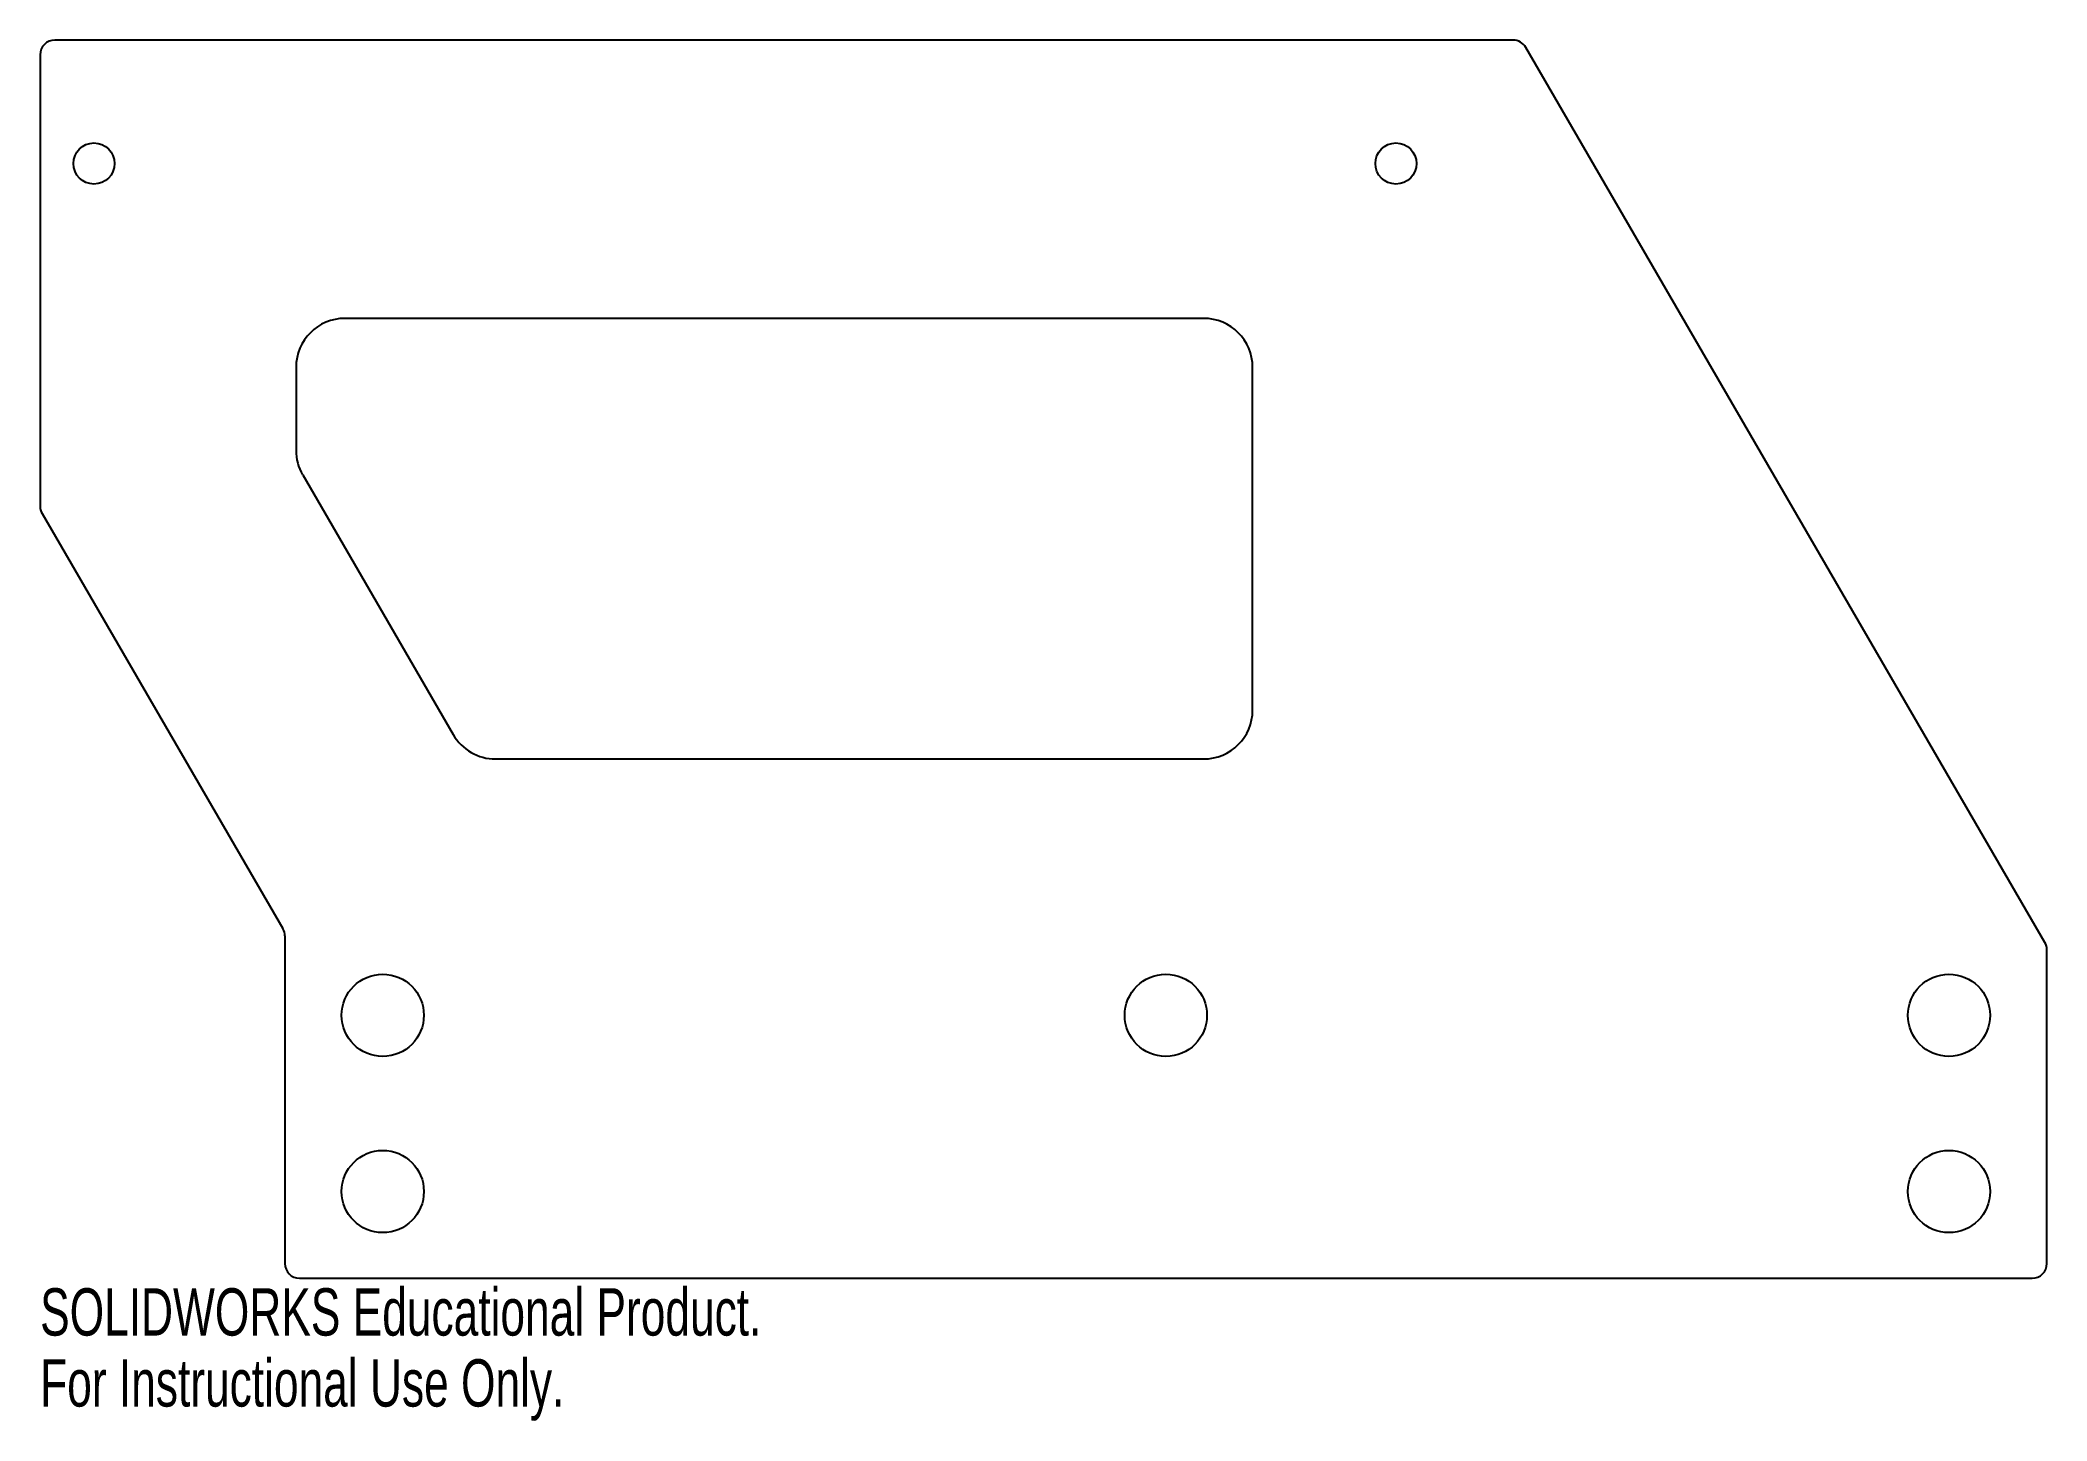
# Model space of a CAD drawing. Header units: millimetres. Extents: x 12 to 217, y 75 to 216.
import ezdxf

# ---------------------------------------------------------------- set-up
doc = ezdxf.new("R2010")
doc.units = ezdxf.units.MM
doc.styles.add('SLDTEXTSTYLE0', font='TXT', dxfattribs={"width": 0.7})

msp = doc.modelspace()

# ---------------------------------------------------------------- linework, layer by layer
at = {"color": 7, "linetype": 'Continuous', "lineweight": 25}
for p, q in [((162.47, 216.1), (13.5, 216.1)), ((216.8, 123.93), (163.77, 215.35)), ((12, 214.6), (12, 168.5)), ((130.86, 187.68), (43.14, 187.68)), ((38.14, 182.68), (38.14, 174.2)), ((135.86, 147.68), (135.86, 182.68)), ((38.82, 171.69), (54.2, 145.17)), ((12.2, 167.75), (36.8, 125.35)), ((58.52, 142.68), (130.86, 142.68)), ((37, 124.6), (37, 91.14)), ((217, 91.14), (217, 123.18)), ((38.5, 89.64), (215.5, 89.64))]:
    msp.add_line(p, q, dxfattribs=at)
for centre, radius in [((17.5, 203.5), 2.1), ((150.5, 203.5), 2.1), ((47, 116.5), 4.2), ((127, 116.5), 4.2), ((207, 116.5), 4.2), ((47, 98.5), 4.2), ((207, 98.5), 4.2)]:
    msp.add_circle(centre, radius, dxfattribs=at)
for centre, radius, start, end in [((13.5, 214.6), 1.5, 90, 180), ((162.47, 214.6), 1.5, 30.1157, 90), ((43.14, 182.68), 5, 90, 180), ((130.86, 182.68), 5, 0, 90), ((43.14, 174.2), 5, 180, 210.1157), ((13.5, 168.5), 1.5, 180, 210.1157), ((130.86, 147.68), 5, 270, 0), ((58.52, 147.68), 5, 210.1157, 270), ((35.5, 124.6), 1.5, 360, 30.1157), ((215.5, 123.18), 1.5, 0, 30.1157), ((38.5, 91.14), 1.5, 180, 270), ((215.5, 91.14), 1.5, 270, 0)]:
    msp.add_arc(centre, radius, start, end, dxfattribs=at)

# ---------------------------------------------------------------- texts
at = {"color": 7, "linetype": 'Continuous', "char_height": 4.8336, "attachment_point": 1, "style": 'SLDTEXTSTYLE0'}
for s, insert in [('SOLIDWORKS Educational Product.', (12, 88.62)), ('For Instructional Use Only.', (12, 81.37))]:
    msp.add_mtext(s, dxfattribs=dict(at, insert=insert))

doc.saveas('drawing.dxf')
